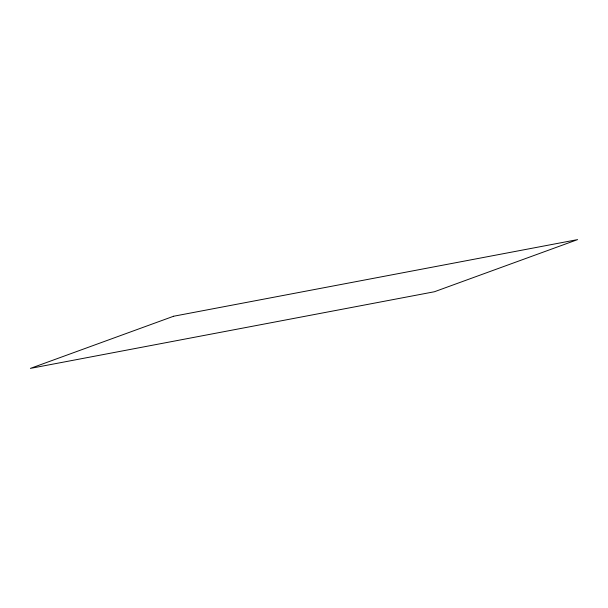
<?xml version="1.0" encoding="UTF-8"?>
<svg xmlns="http://www.w3.org/2000/svg" width="608" height="608" viewBox="0 0 608 608"><rect width="100%" height="100%" fill="white"/><g stroke="black" fill="none" stroke-linecap="round" stroke-linejoin="round"><path stroke-width="0.91" d="M173.607 316.244L30.4 368.387L434.393 291.756L577.6 239.613L173.607 316.244"/></g></svg>
